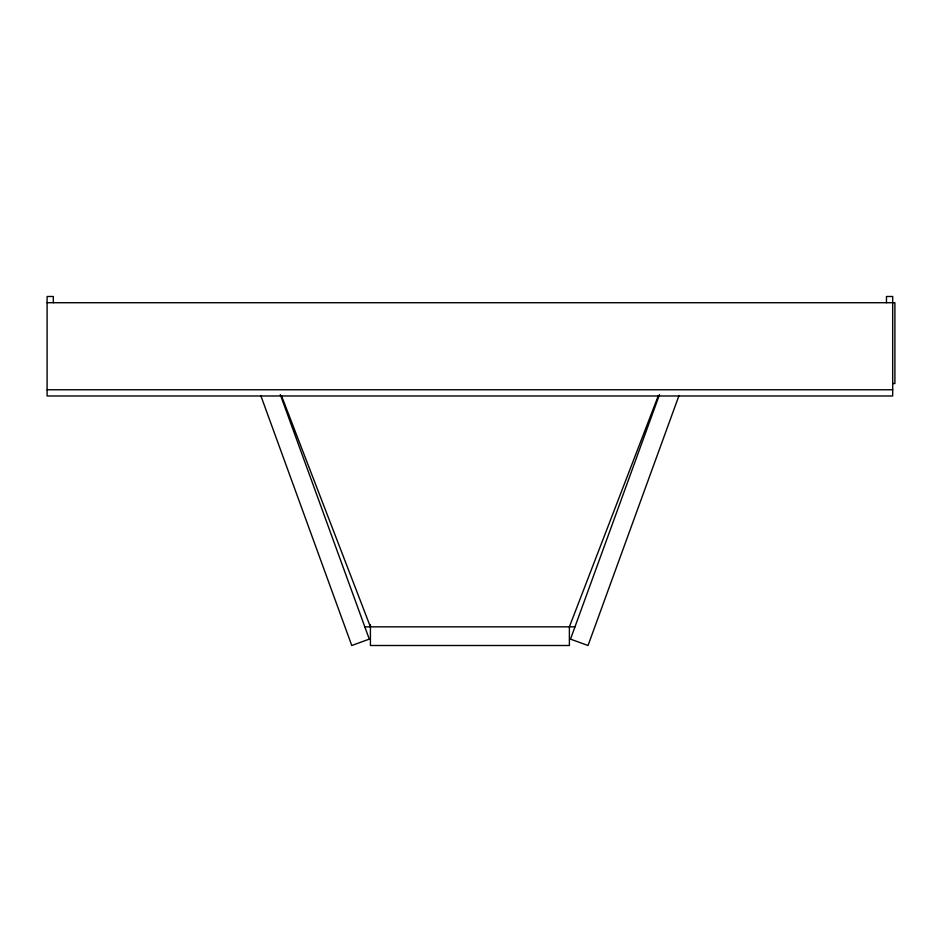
<?xml version="1.0" encoding="UTF-8"?>
<svg xmlns="http://www.w3.org/2000/svg" width="942" height="942" viewBox="0 0 942 942"><rect width="100%" height="100%" fill="white"/><g stroke="black" fill="none" stroke-linecap="round" stroke-linejoin="round"><path stroke-width="1.41" d="M659.506 394.592L570.499 639.123L588.032 645.506L679.041 395.452M658.364 395.616L569.38 626.842L569.38 645.506L370.418 645.506L370.418 624.581M47.1 302.712L894.9 302.712L894.9 383.547L892.686 383.547M47.1 389.764L892.686 389.764M364.825 626.842L574.973 626.842M281.434 395.616L370.418 626.842M280.292 394.592L369.288 639.123L351.766 645.506L260.746 395.452M886.469 302.712L886.469 296.495L892.686 296.495L892.686 395.981L47.1 395.981L47.1 296.495L53.317 296.495L53.317 302.712"/></g></svg>
